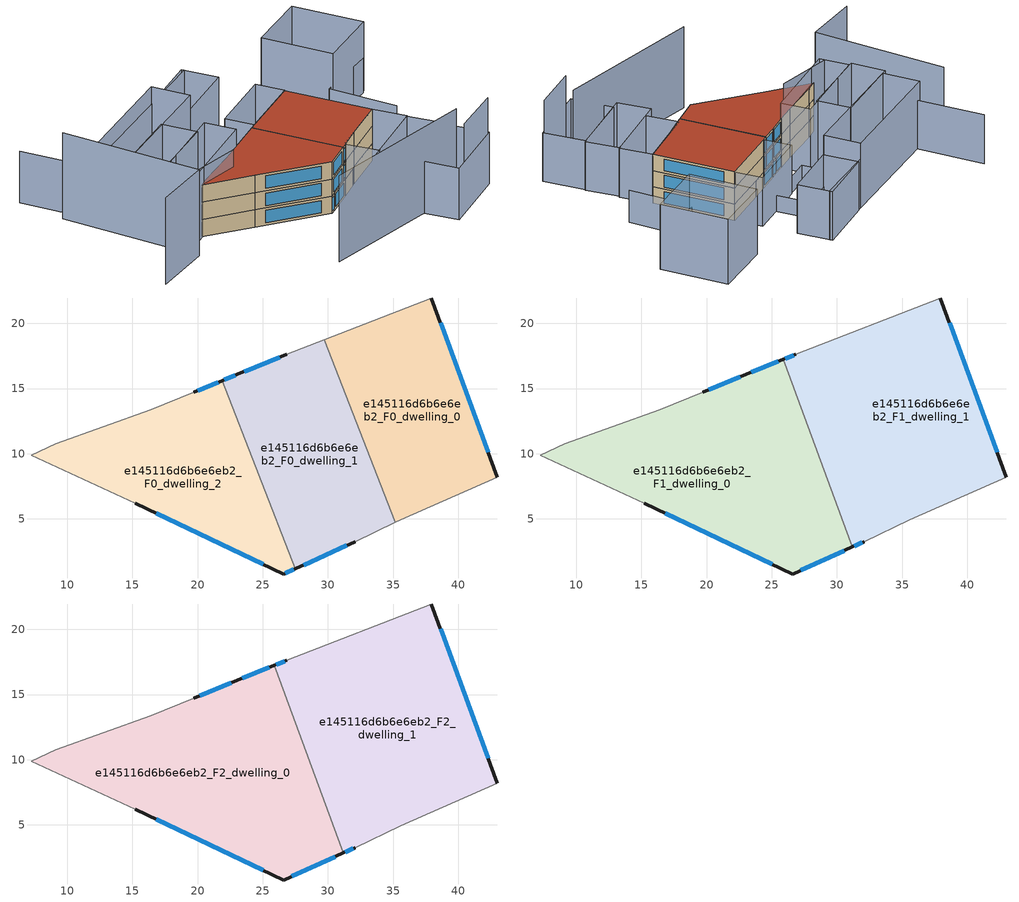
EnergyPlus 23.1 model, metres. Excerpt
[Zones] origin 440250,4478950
e145116d6b6e6eb2_F0_dwelling_0
 floor ground (EU_floor_Construction): 37.94,21.95 43,8.21 35.58,4.93 35.16,4.73 29.71,18.74 z0
 wall outside (EU_wall_Construction): 43,8.21 37.94,21.95 z0:3
 wall adiabatic (EU_wall_Construction): 35.16,4.73 35.58,4.93 43,8.21 / 37.94,21.95 29.71,18.74 z0:3
 wall to e145116d6b6e6eb2_F0_dwelling_1 (EU_wall_Construction): 29.71,18.74 35.15,4.73 z0:3
 window (EU_Window_Construction): 42.29,10.12 38.64,20.04 z0.42:2.58
e145116d6b6e6eb2_F0_dwelling_1
 floor ground (EU_floor_Construction): 29.71,18.74 35.16,4.73 32.08,3.25 27.49,1.17 21.88,15.61 23.04,16.08 26.83,17.62 z0
 wall outside (EU_wall_Construction): 26.83,17.62 23.04,16.08 21.88,15.61 / 27.49,1.17 32.08,3.25 z0:3
 wall adiabatic (EU_wall_Construction): 29.71,18.74 26.83,17.62 / 32.08,3.25 35.16,4.73 z0:3
 wall to e145116d6b6e6eb2_F0_dwelling_2 (EU_wall_Construction): 21.88,15.61 27.49,1.17 z0:3
 window (EU_Window_Construction): 22.88,16.02 22.04,15.67 / 26.3,17.41 23.57,16.3 / 28.13,1.46 31.44,2.96 z0.42:2.58
e145116d6b6e6eb2_F0_dwelling_2
 floor ground (EU_floor_Construction): 21.88,15.61 27.49,1.17 26.6,0.77 15.23,6.2 7.23,9.87 9.13,10.76 16.39,13.37 19.71,14.71 z0
 wall outside (EU_wall_Construction): 21.88,15.61 19.71,14.71 / 15.23,6.2 26.6,0.77 27.49,1.17 z0:3
 wall adiabatic (EU_wall_Construction): 19.71,14.71 16.39,13.37 9.13,10.76 7.23,9.87 15.23,6.2 z0:3
 window (EU_Window_Construction): 21.58,15.48 20.01,14.84 / 26.72,0.83 27.37,1.12 / 16.81,5.45 25.02,1.52 z0.42:2.58
e145116d6b6e6eb2_F1_dwelling_0
 floor to e145116d6b6e6eb2_F0_dwelling_1 (EU_floor_Construction): 25.88,17.24 31.19,2.84 27.49,1.17 21.88,15.61 23.04,16.08 z3
 floor to e145116d6b6e6eb2_F0_dwelling_2 (EU_floor_Construction): 21.88,15.61 27.49,1.17 26.6,0.77 15.23,6.2 7.23,9.87 9.13,10.76 16.39,13.37 19.7,14.71 z3
 wall outside (EU_wall_Construction): 25.88,17.24 23.04,16.08 19.71,14.71 / 15.23,6.2 26.6,0.77 31.19,2.84 z3:6
 wall adiabatic (EU_wall_Construction): 19.71,14.71 16.39,13.37 9.13,10.76 7.23,9.87 15.23,6.2 z3:6
 wall to e145116d6b6e6eb2_F1_dwelling_1 (EU_wall_Construction): 31.19,2.84 25.88,17.24 z3:6
 window (EU_Window_Construction): 22.58,15.89 20.17,14.9 / 25.49,17.08 23.43,16.24 / 27.24,1.06 30.55,2.56 / 16.81,5.45 25.02,1.52 z3.42:5.58
e145116d6b6e6eb2_F1_dwelling_1
 floor to e145116d6b6e6eb2_F0_dwelling_0 (EU_floor_Construction): 37.94,21.95 43,8.21 35.58,4.93 35.15,4.73 29.71,18.74 z3
 floor to e145116d6b6e6eb2_F0_dwelling_1 (EU_floor_Construction): 29.71,18.74 35.15,4.73 32.08,3.25 31.19,2.84 25.88,17.24 26.82,17.62 z3
 wall outside (EU_wall_Construction): 43,8.21 37.94,21.95 / 31.19,2.84 32.08,3.25 / 26.83,17.62 25.88,17.24 z3:6
 wall adiabatic (EU_wall_Construction): 37.94,21.95 26.83,17.62 / 32.08,3.25 35.58,4.93 43,8.21 z3:6
 window (EU_Window_Construction): 42.29,10.12 38.64,20.04 / 31.31,2.9 31.95,3.19 / 26.69,17.57 26.01,17.29 z3.42:5.58
e145116d6b6e6eb2_F2_dwelling_0
 floor to e145116d6b6e6eb2_F1_dwelling_0 (EU_floor_Construction): 25.88,17.24 31.19,2.84 26.6,0.77 15.23,6.2 7.23,9.87 9.13,10.76 16.39,13.37 19.7,14.71 23.04,16.08 z6
 wall outside (EU_wall_Construction): 25.88,17.24 23.04,16.08 19.71,14.71 / 15.23,6.2 26.6,0.77 31.19,2.84 z6:9
 wall adiabatic (EU_wall_Construction): 19.71,14.71 16.39,13.37 9.13,10.76 7.23,9.87 15.23,6.2 z6:9
 wall to e145116d6b6e6eb2_F2_dwelling_1 (EU_wall_Construction): 31.19,2.84 25.88,17.24 z6:9
 window (EU_Window_Construction): 22.58,15.89 20.17,14.9 / 25.49,17.08 23.43,16.24 / 27.24,1.06 30.55,2.56 / 16.81,5.45 25.02,1.52 z6.42:8.58
 roof outside (EU_roof_Construction): 31.19,2.84 25.88,17.24 23.04,16.08 19.71,14.71 16.39,13.37 9.13,10.76 7.23,9.87 15.23,6.2 26.6,0.77 z9
e145116d6b6e6eb2_F2_dwelling_1
 floor to e145116d6b6e6eb2_F1_dwelling_1 (EU_floor_Construction): 37.94,21.95 43,8.21 35.58,4.93 32.08,3.25 31.19,2.84 25.88,17.24 26.82,17.62 z6
 wall outside (EU_wall_Construction): 43,8.21 37.94,21.95 / 31.19,2.84 32.08,3.25 / 26.83,17.62 25.88,17.24 z6:9
 wall adiabatic (EU_wall_Construction): 37.94,21.95 26.83,17.62 / 32.08,3.25 35.58,4.93 43,8.21 z6:9
 window (EU_Window_Construction): 42.29,10.12 38.64,20.04 / 31.31,2.9 31.95,3.19 / 26.69,17.57 26.01,17.29 z6.42:8.58
 roof outside (EU_roof_Construction): 43,8.21 37.94,21.95 26.83,17.62 25.88,17.24 31.19,2.84 32.08,3.25 35.58,4.93 z9
shading: 16.19,-10.85 44.22,-8.64 / -3.41,29.11 2.64,5.82 / 2.64,5.82 -7.42,3.2 / 41.54,-12.94 49.98,-9.67 z0:15; 4.49,9.64 14.87,10.51 / 2.78,13.6 17.94,19.68 / 17.94,19.68 19.9,14.78 / 19.9,14.78 4.74,8.71 / 4.74,8.71 2.78,13.6 / 15.15,18.35 2.19,13.5 / 2.19,13.5 0.05,19.21 / 0.05,19.21 13.01,24.07 / 13.01,24.07 15.15,18.35 / 20.62,33.59 22.84,27.41 / 22.84,27.41 0.99,19.56 / 0.99,19.56 -1.23,25.73 / -1.23,25.73 20.62,33.59 / 43.63,32.5 54.23,36.28 / 54.23,36.28 58.31,24.87 / 58.31,24.87 47.7,21.08 / 47.7,21.08 43.63,32.5 z0:12; 31.85,37.49 -0.29,26.07 / -0.29,26.07 -4.33,37.43 / 37.99,21.97 26.81,17.61 / 26.81,17.61 25.01,22.22 / 25.01,22.22 36.2,26.57 / 36.2,26.57 37.99,21.97 / 35.83,-7.58 47.28,-2.81 / 47.28,-2.81 50.2,-9.81 / 50.2,-9.81 38.75,-14.58 / 38.75,-14.58 35.83,-7.58 / 32.07,-2.82 45.11,2.8 / 45.11,2.8 47.49,-2.73 / 47.49,-2.73 34.45,-8.35 / 34.45,-8.35 32.07,-2.82 / 45.3,2.88 34.27,-1.87 / 34.27,-1.87 31.97,3.46 / 31.97,3.46 43,8.21 / 43,8.21 45.3,2.88 / 31.67,38 33.97,32.23 / 33.97,32.23 23.71,28.14 / 23.71,28.14 21.41,33.91 / 21.41,33.91 31.67,38 z0:9; 18.59,26.17 28.83,30.2 / 28.83,30.2 31.09,24.46 / 31.09,24.46 20.86,20.43 / 20.86,20.43 18.59,26.17 z0:3; 50.39,10.11 47.07,21.32 / 47.07,21.32 57.78,24.49 z0:6
[Building]
EU S2 Campaign: North Axis=0; Terrain=City; Solar Distribution=FullExterior
[Site:Location]
Madrid: Latitude=40.5; Longitude=-3.5; Time Zone=1; Elevation=609
[SizingPeriod:WeatherFileDays]
AnnualSizingPeriod: Begin Month=1; Begin Day of Month=1; End Month=12; End Day of Month=31; Day of Week for Start Day=Monday; Use Weather File Daylight Saving Period=No; Use Weather File Rain and Snow Indicators=No
[MATERIAL]
EU_InternalMass_Material: Roughness=MediumRough; Thickness=0.1; Conductivity=1; Density=1800; Specific Heat=900; Thermal Absorptance=0.9; Solar Absorptance=0.7; Visible Absorptance=0.7
[MATERIAL:NOMASS] Roughness=MediumRough; Thermal Absorptance=0.9; Solar Absorptance=0.7; Visible Absorptance=0.7
Name | Thermal Resistance
EU_wall_NoMass | 1.60022
EU_roof_NoMass | 1.57597
EU_floor_NoMass | 0.470652
[WINDOWMATERIAL:SIMPLEGLAZINGSYSTEM]
EU_Window_SimpleGlazing: UFactor=3.28802; Solar Heat Gain Coefficient=0.85; Visible Transmittance=0.85
[CONSTRUCTION]
EU_wall_Construction: EU_wall_NoMass
EU_roof_Construction: EU_roof_NoMass
EU_floor_Construction: EU_floor_NoMass
EU_InternalMass_Construction: EU_InternalMass_Material
EU_Window_Construction: EU_Window_SimpleGlazing
[ZONE] Type=1; Multiplier=1; Ceiling Height=autocalculate; Floor Area=autocalculate; Part of Total Floor Area=Yes
Name | Volume
e145116d6b6e6eb2_F0_dwelling_0 | 387.094
e145116d6b6e6eb2_F1_dwelling_0; e145116d6b6e6eb2_F2_dwelling_0 | 580.652
e145116d6b6e6eb2_F0_dwelling_1 | 387.103
e145116d6b6e6eb2_F1_dwelling_1 | 580.639
e145116d6b6e6eb2_F2_dwelling_1 | 580.641
e145116d6b6e6eb2_F0_dwelling_2 | 387.108
[INTERNALMASS] Construction=EU_InternalMass_Construction
Name | Zone or ZoneList | Surface Area
e145116d6b6e6eb2_F0_dwelling_0_EU_InternalMass | e145116d6b6e6eb2_F0_dwelling_0 | 129.032
e145116d6b6e6eb2_F0_dwelling_1_EU_InternalMass | e145116d6b6e6eb2_F0_dwelling_1 | 129.034
e145116d6b6e6eb2_F0_dwelling_2_EU_InternalMass | e145116d6b6e6eb2_F0_dwelling_2 | 129.036
e145116d6b6e6eb2_F1_dwelling_0_EU_InternalMass | e145116d6b6e6eb2_F1_dwelling_0 | 193.55
e145116d6b6e6eb2_F1_dwelling_1_EU_InternalMass | e145116d6b6e6eb2_F1_dwelling_1 | 193.547
e145116d6b6e6eb2_F2_dwelling_0_EU_InternalMass | e145116d6b6e6eb2_F2_dwelling_0 | 193.55
e145116d6b6e6eb2_F2_dwelling_1_EU_InternalMass | e145116d6b6e6eb2_F2_dwelling_1 | 193.547
[OTHEREQUIPMENT] Fuel Type=Electricity; Design Level Calculation Method=Watts/Area; Power per Zone Floor Area=1; Fraction Latent=0; Fraction Radiant=0; Fraction Lost=0; Carbon Dioxide Generation Rate=0; EndUse Subcategory=EU_Step8_InternalGains
Name | Zone or ZoneList or Space or SpaceList | Schedule
EU_Step8_InternalGain_e145116d6b6e6eb2_F0_dwelling_0_f000 | e145116d6b6e6eb2_F0_dwelling_0 | EU_Step8_GainSchedule_e145116d6b6e6eb2_F0_dwelling_0_f000
EU_Step8_InternalGain_e145116d6b6e6eb2_F0_dwelling_1_f000 | e145116d6b6e6eb2_F0_dwelling_1 | EU_Step8_GainSchedule_e145116d6b6e6eb2_F0_dwelling_1_f000
EU_Step8_InternalGain_e145116d6b6e6eb2_F0_dwelling_2_f000 | e145116d6b6e6eb2_F0_dwelling_2 | EU_Step8_GainSchedule_e145116d6b6e6eb2_F0_dwelling_2_f000
EU_Step8_InternalGain_e145116d6b6e6eb2_F1_dwelling_0_f000 | e145116d6b6e6eb2_F1_dwelling_0 | EU_Step8_GainSchedule_e145116d6b6e6eb2_F1_dwelling_0_f000
EU_Step8_InternalGain_e145116d6b6e6eb2_F1_dwelling_1_f000 | e145116d6b6e6eb2_F1_dwelling_1 | EU_Step8_GainSchedule_e145116d6b6e6eb2_F1_dwelling_1_f000
EU_Step8_InternalGain_e145116d6b6e6eb2_F2_dwelling_0_f000 | e145116d6b6e6eb2_F2_dwelling_0 | EU_Step8_GainSchedule_e145116d6b6e6eb2_F2_dwelling_0_f000
EU_Step8_InternalGain_e145116d6b6e6eb2_F2_dwelling_1_f000 | e145116d6b6e6eb2_F2_dwelling_1 | EU_Step8_GainSchedule_e145116d6b6e6eb2_F2_dwelling_1_f000
[ZONEVENTILATION:DESIGNFLOWRATE] Schedule=EU_AlwaysOn; Design Flow Rate Calculation Method=AirChanges/Hour; Air Changes per Hour=0.480704; Ventilation Type=Natural; Fan Pressure Rise=0; Fan Total Efficiency=1; Constant Term Coefficient=1; Temperature Term Coefficient=0; Velocity Term Coefficient=0; Velocity Squared Term Coefficient=0; Minimum Indoor Temperature=-100; Maximum Indoor Temperature=100; Delta Temperature=-100; Minimum Outdoor Temperature=-100; Maximum Outdoor Temperature=100; Maximum Wind Speed=40
Name | Zone or ZoneList or Space or SpaceList
EU_ConstantAir_e145116d6b6e6eb2_F0_dwelling_0 | e145116d6b6e6eb2_F0_dwelling_0
EU_ConstantAir_e145116d6b6e6eb2_F0_dwelling_1 | e145116d6b6e6eb2_F0_dwelling_1
EU_ConstantAir_e145116d6b6e6eb2_F0_dwelling_2 | e145116d6b6e6eb2_F0_dwelling_2
EU_ConstantAir_e145116d6b6e6eb2_F1_dwelling_0 | e145116d6b6e6eb2_F1_dwelling_0
EU_ConstantAir_e145116d6b6e6eb2_F1_dwelling_1 | e145116d6b6e6eb2_F1_dwelling_1
EU_ConstantAir_e145116d6b6e6eb2_F2_dwelling_0 | e145116d6b6e6eb2_F2_dwelling_0
EU_ConstantAir_e145116d6b6e6eb2_F2_dwelling_1 | e145116d6b6e6eb2_F2_dwelling_1
[HVACTEMPLATE:THERMOSTAT] Constant Heating Setpoint=20; Constant Cooling Setpoint=50
EU_HeatOnly_e145116d6b6e6eb2_F0_dwelling_0; EU_HeatOnly_e145116d6b6e6eb2_F0_dwelling_1; EU_HeatOnly_e145116d6b6e6eb2_F0_dwelling_2; EU_HeatOnly_e145116d6b6e6eb2_F1_dwelling_0; EU_HeatOnly_e145116d6b6e6eb2_F1_dwelling_1; EU_HeatOnly_e145116d6b6e6eb2_F2_dwelling_0; EU_HeatOnly_e145116d6b6e6eb2_F2_dwelling_1
[HVACTEMPLATE:ZONE:IDEALLOADSAIRSYSTEM] System Availability Schedule=EU_AlwaysOn; Maximum Heating Supply Air Temperature=50; Minimum Cooling Supply Air Temperature=13; Maximum Heating Supply Air Humidity Ratio=0.0156; Minimum Cooling Supply Air Humidity Ratio=0.0077; Heating Limit=NoLimit; Cooling Limit=NoLimit; Heating Availability Schedule=EU_AlwaysOn; Cooling Availability Schedule=EU_CoolingOff; Dehumidification Control Type=ConstantSensibleHeatRatio; Cooling Sensible Heat Ratio=0.7; Dehumidification Setpoint=60; Humidification Control Type=None; Humidification Setpoint=30; Outdoor Air Method=None; Outdoor Air Flow Rate per Person=0.00944; Outdoor Air Flow Rate per Zone Floor Area=0; Outdoor Air Flow Rate per Zone=0; Demand Controlled Ventilation Type=None; Outdoor Air Economizer Type=NoEconomizer; Heat Recovery Type=None; Sensible Heat Recovery Effectiveness=0.7; Latent Heat Recovery Effectiveness=0.65
Name | Template Thermostat
e145116d6b6e6eb2_F0_dwelling_0 | EU_HeatOnly_e145116d6b6e6eb2_F0_dwelling_0
e145116d6b6e6eb2_F0_dwelling_1 | EU_HeatOnly_e145116d6b6e6eb2_F0_dwelling_1
e145116d6b6e6eb2_F0_dwelling_2 | EU_HeatOnly_e145116d6b6e6eb2_F0_dwelling_2
e145116d6b6e6eb2_F1_dwelling_0 | EU_HeatOnly_e145116d6b6e6eb2_F1_dwelling_0
e145116d6b6e6eb2_F1_dwelling_1 | EU_HeatOnly_e145116d6b6e6eb2_F1_dwelling_1
e145116d6b6e6eb2_F2_dwelling_0 | EU_HeatOnly_e145116d6b6e6eb2_F2_dwelling_0
e145116d6b6e6eb2_F2_dwelling_1 | EU_HeatOnly_e145116d6b6e6eb2_F2_dwelling_1
[SIZING:ZONE] Zone Cooling Design Supply Air Temperature Input Method=SupplyAirTemperature; Zone Cooling Design Supply Air Temperature=13; Zone Heating Design Supply Air Temperature Input Method=SupplyAirTemperature; Zone Heating Design Supply Air Temperature=50; Zone Cooling Design Supply Air Humidity Ratio=0.008; Zone Heating Design Supply Air Humidity Ratio=0.008; Cooling Design Air Flow Method=DesignDay; Cooling Design Air Flow Rate=0; Cooling Minimum Air Flow per Zone Floor Area=0.000762; Cooling Minimum Air Flow=0; Cooling Minimum Air Flow Fraction=0.2; Heating Design Air Flow Method=DesignDay; Heating Design Air Flow Rate=0; Heating Maximum Air Flow per Zone Floor Area=0.002032; Heating Maximum Air Flow=0.141576; Heating Maximum Air Flow Fraction=0.3; Account for Dedicated Outdoor Air System=No; Dedicated Outdoor Air System Control Strategy=NeutralSupplyAir; Dedicated Outdoor Air Low Setpoint Temperature for Design=autosize; Dedicated Outdoor Air High Setpoint Temperature for Design=autosize; Zone Load Sizing Method=Sensible Load Only No Latent Load; Zone Latent Cooling Design Supply Air Humidity Ratio Input Method=HumidityRatioDifference; Zone Cooling Design Supply Air Humidity Ratio Difference=0.005; Zone Latent Heating Design Supply Air Humidity Ratio Input Method=HumidityRatioDifference; Zone Humidification Design Supply Air Humidity Ratio Difference=0.005
e145116d6b6e6eb2_F0_dwelling_0; e145116d6b6e6eb2_F0_dwelling_1; e145116d6b6e6eb2_F0_dwelling_2; e145116d6b6e6eb2_F1_dwelling_0; e145116d6b6e6eb2_F1_dwelling_1; e145116d6b6e6eb2_F2_dwelling_0; e145116d6b6e6eb2_F2_dwelling_1
[SCHEDULE:CONSTANT]
Name | Hourly Value
EU_AlwaysOn | 1
EU_CoolingOff | 0
[SCHEDULE:FILE] Column Number=1; Rows to Skip at Top=0; Number of Hours of Data=8760; Column Separator=Comma; Interpolate to Timestep=No; Minutes per Item=60; Adjust Schedule for Daylight Savings=Yes
Name | File
EU_Step8_GainSchedule_e145116d6b6e6eb2_F0_dwelling_0_f000 | ../../schedules/e145116d6b6e6eb2/e145116d6b6e6eb2_F0_dwelling_0_f000_gain.csv
EU_Step8_GainSchedule_e145116d6b6e6eb2_F0_dwelling_1_f000 | ../../schedules/e145116d6b6e6eb2/e145116d6b6e6eb2_F0_dwelling_1_f000_gain.csv
EU_Step8_GainSchedule_e145116d6b6e6eb2_F0_dwelling_2_f000 | ../../schedules/e145116d6b6e6eb2/e145116d6b6e6eb2_F0_dwelling_2_f000_gain.csv
EU_Step8_GainSchedule_e145116d6b6e6eb2_F1_dwelling_0_f000 | ../../schedules/e145116d6b6e6eb2/e145116d6b6e6eb2_F1_dwelling_0_f000_gain.csv
EU_Step8_GainSchedule_e145116d6b6e6eb2_F1_dwelling_1_f000 | ../../schedules/e145116d6b6e6eb2/e145116d6b6e6eb2_F1_dwelling_1_f000_gain.csv
EU_Step8_GainSchedule_e145116d6b6e6eb2_F2_dwelling_0_f000 | ../../schedules/e145116d6b6e6eb2/e145116d6b6e6eb2_F2_dwelling_0_f000_gain.csv
EU_Step8_GainSchedule_e145116d6b6e6eb2_F2_dwelling_1_f000 | ../../schedules/e145116d6b6e6eb2/e145116d6b6e6eb2_F2_dwelling_1_f000_gain.csv
